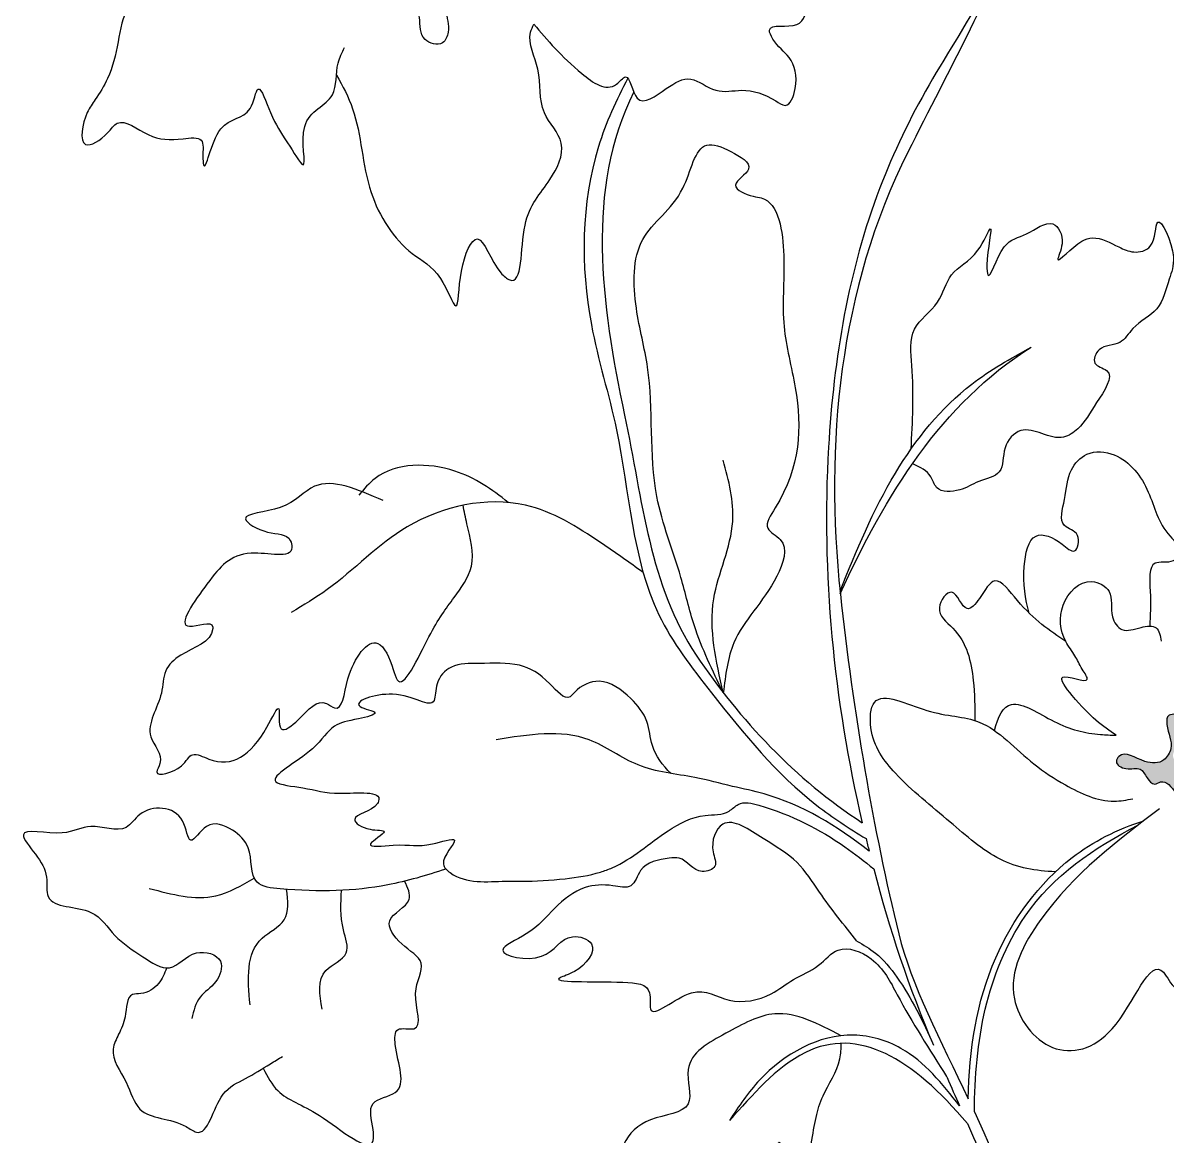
# Model space of a CAD drawing. Header units: millimetres. Extents: x 2133.42 to 2134.8, y 649.95 to 651.52.
# Drawn here: x 2133.8952 to 2134.0968, y 650.3705 to 650.5667 of the extents above; entities that cross this region are included whole.
import ezdxf

# ---------------------------------------------------------------- set-up
doc = ezdxf.new("R2010")
doc.units = ezdxf.units.MM
for name, color, linetype in [('Flor01', 210, 'Continuous'), ('Flor02', 223, 'Continuous'), ('Hojas', 74, 'Continuous'), ('Polen', 40, 'Continuous')]:
    doc.layers.add(name, color=color, linetype=linetype)

msp = doc.modelspace()

# ---------------------------------------------------------------- hatches: boundary and pattern name
at = {"layer": 'Polen'}
h = msp.add_hatch(color=256, dxfattribs=at)
edge = h.paths.add_edge_path()
edge.add_spline(control_points=[(2134.098370345051, 650.4309473231567), (2134.097534996331, 650.4320945195852), (2134.096430561998, 650.4336112551608), (2134.094391832267, 650.4322140296468), (2134.093150553739, 650.4337303666505), (2134.092146904643, 650.4357888242264), (2134.089776145033, 650.434840399632), (2134.087421295873, 650.4361538200993), (2134.089077911756, 650.4388152351914), (2134.092421675758, 650.4361611877918), (2134.096188815862, 650.4361739835172), (2134.098127313001, 650.4395376935807), (2134.096724226994, 650.4418532146576), (2134.096673200345, 650.4449600447068), (2134.098877128923, 650.4447237512147), (2134.09815614762, 650.4468743790695), (2134.09964032378, 650.4514584584069), (2134.107211400397, 650.4466615112382), (2134.112279310073, 650.4488757119223), (2134.114820996595, 650.4477114928826), (2134.115419434474, 650.4455042648955), (2134.113741748687, 650.4446232396454), (2134.111795568309, 650.4443879891282), (2134.111126727219, 650.4417606531887), (2134.112855231727, 650.4387375232425), (2134.109322502188, 650.4385653702329), (2134.110111740724, 650.4342236298253), (2134.113025508925, 650.4363785397046), (2134.112985635903, 650.4388147985848), (2134.114990882016, 650.4409169566575), (2134.116753874883, 650.442802059793), (2134.118949407703, 650.4442481813745), (2134.118791841688, 650.446693751175), (2134.117156565973, 650.4472156619133), (2134.11721679909, 650.4492300618057), (2134.120234780075, 650.4491099862577), (2134.122532616725, 650.4468476740143), (2134.120701742252, 650.4436610768844), (2134.116816546436, 650.4405888092656), (2134.121289675476, 650.4385229596484), (2134.124494111474, 650.4396624969359), (2134.125756627354, 650.4437604687423), (2134.129660337053, 650.4420112238789), (2134.131352885334, 650.4444292989581), (2134.133757861191, 650.444615525042), (2134.136566979811, 650.4432049882009), (2134.135588113803, 650.4403102203572), (2134.134387369094, 650.4384201964046), (2134.131924261609, 650.4381541478615), (2134.131068797344, 650.441434689107), (2134.126559457618, 650.4412242245744), (2134.12518814894, 650.4378960067237), (2134.1232828403, 650.4362475583638), (2134.121970003894, 650.4341465903395), (2134.119331830248, 650.4348841041135), (2134.119057066585, 650.4319768628828), (2134.116579326418, 650.432215736566), (2134.117214227643, 650.4292390484176), (2134.113845382592, 650.4297603061652), (2134.112528210746, 650.4312066415362), (2134.111251793432, 650.4330055712599), (2134.108959267583, 650.4321158944837), (2134.107546477567, 650.4286748365053), (2134.10742930722, 650.4322462863814), (2134.102836219747, 650.4342323329299), (2134.104149071325, 650.4300593826481), (2134.101370514857, 650.4294940270369), (2134.099834869116, 650.4303700024236), (2134.098711882017, 650.4308126880377), (2134.098370345051, 650.4309473231567)], knot_values=[0, 0, 0, 0, 0.003371488317455077, 0.004457524576265608, 0.006169818014565558, 0.008137546709673047, 0.01065144792852713, 0.01277259110402362, 0.01375755156126845, 0.01840206262066388, 0.02174387624145738, 0.02408890901414512, 0.02838961373134969, 0.03006653069454374, 0.03117302740439819, 0.0331915753341682, 0.0346097155726545, 0.04516805863741619, 0.04852080260624166, 0.05101215773116627, 0.05255515996680567, 0.05415916795628751, 0.05585083324809297, 0.05811167102859818, 0.06115675271093528, 0.06293401311162143, 0.06585338569897013, 0.06802209245980878, 0.07037335136173922, 0.07305970025536193, 0.07617551573676934, 0.07837207829702975, 0.08048501364093996, 0.08181691268319641, 0.08275518793337427, 0.08538201940302942, 0.08813984134480762, 0.0911162932554805, 0.09534197601960848, 0.09876772493536912, 0.1013732371633334, 0.1052117045649992, 0.1085371476041092, 0.1107043058975503, 0.1129633692664381, 0.1153299990403018, 0.1186883616745174, 0.120177108576016, 0.122061800919607, 0.1244753114905321, 0.1285233498099, 0.1315129411505326, 0.1346383602869319, 0.136272617203848, 0.1382452834888522, 0.1408167314008593, 0.1420972920599039, 0.1438829361214914, 0.1467025956307846, 0.1484421538039859, 0.1503325324623435, 0.1523455252605972, 0.1550183971785881, 0.1563668749300991, 0.1602444798076082, 0.1627248851387841, 0.1644846535389336, 0.1669984009217364, 0.1680970476806191, 0.1680970476806191, 0.1680970476806191, 0.1680970476806191], degree=3, periodic=0)
h.paths.add_polyline_path([(2134.100480328553, 650.4457120641995, -1), (2134.102990300318, 650.4457120641995, -1)], flags=16)
h.paths.add_polyline_path([(2134.097853764968, 650.4375937740662, -1), (2134.100756820022, 650.4375937740662, -1)], flags=16)
h.paths.add_polyline_path([(2134.098405338241, 650.4333140212655, -1), (2134.100205246749, 650.4333140212655, -1)], flags=16)
h.paths.add_polyline_path([(2134.121433530127, 650.4366561155587, -1), (2134.118692661023, 650.4366561155587, -1)], flags=16)
h.paths.add_polyline_path([(2134.134895247592, 650.4418154832241, -1), (2134.132119194549, 650.4418154832241, -1)], flags=16)

# ---------------------------------------------------------------- linework, layer by layer
at = {"layer": 'Flor01'}
for points in [[(2133.985259282683, 650.566471420474), (2133.993708738127, 650.5577789078891), (2133.999809247371, 650.5559120041769), (2134.001383571285, 650.5571893599608), (2134.003449893843, 650.5534555408999), (2134.008566438411, 650.5551259363938), (2134.012895837328, 650.5567963318875), (2134.017323662064, 650.5548311566113), (2134.021849847394, 650.5548311566113), (2134.027851963431, 650.5529642528992), (2134.029524680552, 650.552178185116), (2134.031295790878, 650.5551259363938), (2134.030213465609, 650.560628410876), (2134.0273599974, 650.5638709419362), (2134.026769605549, 650.5654430775026), (2134.03159100311, 650.5664256535041), (2134.033657293056, 650.57035599242), (2134.034739650938, 650.5764480264671), (2134.03252712462, 650.5791629631583), (2134.027948986894, 650.586228426795), (2134.026561665514, 650.5892762765919), (2134.022122263188, 650.5917699655331), (2134.02031873561, 650.5950948957579), (2134.025868021131, 650.5953719645493), (2134.029891217259, 650.5964802746242), (2134.036134147163, 650.5956490449771), (2134.040296111303, 650.5988354291698), (2134.043625663047, 650.5999437392447), (2134.046400305808, 650.6053467435872), (2134.048620006971, 650.6090872769989), (2134.051533352517, 650.6099185066461), (2134.054446730677, 650.612966356443), (2134.052504500312, 650.6158756602077), (2134.04997135629, 650.6235976407307), (2134.04195164141, 650.6230116536194), (2134.03608356451, 650.6235976407307), (2134.043907667043, 650.6304342229706), (2134.046254917371, 650.6345361676599), (2134.039213199001, 650.6421540699272), (2134.033149509753, 650.6411774053472), (2134.029628650569, 650.6450840287572), (2134.023173736628, 650.6443027087299), (2134.020435294218, 650.6398100982086), (2134.01613205087, 650.6368801393786), (2134.014762829665, 650.6345361676599), (2134.011437550214, 650.6327781830527), (2134.011046358133, 650.6366848064627), (2134.015154021747, 650.6431307228705), (2134.011046358133, 650.6446933629252), (2134.006211884992, 650.647924958764)], [(2133.925734207172, 650.5786416271228), (2133.922205087314, 650.572968898907), (2133.914023253565, 650.569385355628), (2133.912013677502, 650.5633650150216), (2133.91014763094, 650.5569146417743), (2133.907994492764, 650.5531877697972), (2133.906559099927, 650.5508943011678), (2133.906272008315, 650.5453039815656), (2133.91014763094, 650.5473107695254), (2133.911870115389, 650.5490308651792), (2133.917324692964, 650.547024088856), (2133.923496983265, 650.5463073755456), (2133.926654893165, 650.546020694876), (2133.926941952164, 650.5431538649075), (2133.927085514277, 650.5417204499233), (2133.930099862064, 650.5480274711992), (2133.935267348027, 650.5516110144782), (2133.936702773477, 650.5550512057857), (2133.938855879039, 650.5508943011678), (2133.941870259439, 650.5455906738717), (2133.944597548227, 650.5417204499233), (2133.944884639839, 650.5484575038402), (2133.949765034189, 650.5540478118057), (2133.950769838527, 650.559638131408), (2133.951918139751, 650.5623616210416)], [(2134.095485209687, 650.4282093924322), (2134.074549013887, 650.4086961507918), (2134.069896518684, 650.3947581243733), (2134.076642633467, 650.3861630106031), (2134.087110731367, 650.3894152117249), (2134.096183061139, 650.3994041293006), (2134.098276680719, 650.3966165216896), (2134.105255423523, 650.4019594343379), (2134.106651159039, 650.4082315456443), (2134.107116415082, 650.410322257171), (2134.109907918727, 650.4033532381434), (2134.111536282264, 650.3996364318742), (2134.111303654242, 650.3973134294106), (2134.114095157886, 650.3945258217996), (2134.11711925694, 650.3945258217996), (2134.11921287652, 650.3961519281788), (2134.121771752143, 650.393132017994), (2134.124795883808, 650.3889506065775), (2134.133402957537, 650.3819815991866), (2134.140614328363, 650.37989088766), (2134.144801567523, 650.3775678851964), (2134.143871055438, 650.3889506065775), (2134.144103683459, 650.3980103254951), (2134.142010063879, 650.4017271317642), (2134.141544807836, 650.4070700444125), (2134.143638427416, 650.413342155719), (2134.151547682307, 650.4089284533654), (2134.163644143744, 650.4061408457544), (2134.181323579857, 650.4126452596346), (2134.18388245548, 650.41612976333), (2134.178532076213, 650.4210080824677), (2134.172018622064, 650.4221695836995), (2134.16503987926, 650.4224018746365), (2134.158526392498, 650.4214726759784)]]:
    msp.add_spline(points, degree=3, dxfattribs=at)
for points, knots in [([(2133.950466493946, 650.5574864870651), (2133.951618989081, 650.5555851093325), (2133.954913802567, 650.549199958026), (2133.954985196564, 650.5373325859695), (2133.961904831239, 650.5265064242511), (2133.968844722568, 650.5232132264979), (2133.972110069454, 650.5138184406441), (2133.971858987945, 650.5233618293058), (2133.975637367777, 650.531791867194), (2133.9778781134, 650.5238183756962), (2133.983409704526, 650.5191777907826), (2133.982420687729, 650.5329295495425), (2133.987743251467, 650.5377258265186), (2133.991597883924, 650.5456393088577), (2133.985698601088, 650.551067683673), (2133.986978683, 650.5582306241587), (2133.983850916421, 650.5634844374341), (2133.985037540274, 650.5660011302988), (2133.985259282683, 650.566471420474)], [0.006258853398581656, 0.006258853398581656, 0.006258853398581656, 0.006258853398581656, 0.01288944297776934, 0.02798567868601176, 0.04096256231485448, 0.04759390308674582, 0.05311563432786723, 0.05929013883275784, 0.06562992098621112, 0.07286657616552161, 0.07488250446199572, 0.08488974037399452, 0.09408825745344222, 0.1007680850960754, 0.1069231964408274, 0.1146599652390137, 0.1213031409139692, 0.1228298298046469, 0.1228298298046469, 0.1228298298046469, 0.1228298298046469]), ([(2134.072524019041, 650.4626891055917), (2134.071822152433, 650.4651723487519), (2134.071100366004, 650.469768703157), (2134.07273467846, 650.4776867125322), (2134.077622813863, 650.4757438941591), (2134.080808428092, 650.4725349974802), (2134.081806651302, 650.4771135108892), (2134.077368252449, 650.4778807347697), (2134.079137321216, 650.4832850146747), (2134.079152033948, 650.4876018022832), (2134.082708860075, 650.4914873804712), (2134.089263599414, 650.4908991103584), (2134.09420978758, 650.4841556503428), (2134.095276715654, 650.4776184682041), (2134.100017183716, 650.4739198448569), (2134.097657935912, 650.4712019217556), (2134.093362729881, 650.472445202534), (2134.094011458404, 650.465620972013), (2134.093846231905, 650.4622615698269), (2134.093754918973, 650.460404985891)], [0.006103925317610065, 0.006103925317610065, 0.006103925317610065, 0.006103925317610065, 0.014044174438711, 0.01978186873103309, 0.02458709336255909, 0.02708127451059698, 0.02986435972669458, 0.03274868982083435, 0.03733322992849198, 0.04270888543075326, 0.04657082303433688, 0.05138158819061519, 0.06027186794899696, 0.06891476481678689, 0.07230704676319191, 0.07432096880120237, 0.07752084091632534, 0.08251007722195611, 0.08867378728837055, 0.08867378728837055, 0.08867378728837055, 0.08867378728837055]), ([(2134.078940931789, 650.4577069668057), (2134.07615676663, 650.4595830670349), (2134.072061266838, 650.4623428056492), (2134.066544420745, 650.4701064184693), (2134.064213944462, 650.4657163660869), (2134.061140298095, 650.4619488798702), (2134.059265332159, 650.468377086653), (2134.055402117788, 650.4628978682066), (2134.061211916409, 650.4589615550188), (2134.062855470719, 650.4517758278547), (2134.06296149447, 650.4461240758237), (2134.062932855006, 650.4437754331786)], [0, 0, 0, 0, 0.01115505406951733, 0.0164090558596164, 0.02050602575994239, 0.02332938758475082, 0.02729283198459908, 0.03076390875785685, 0.03507363975887216, 0.04496894253780927, 0.05202899017150381, 0.05202899017150381, 0.05202899017150381, 0.05202899017150381]), ([(2134.077158025403, 650.4171275585709), (2134.07369010111, 650.4172211576977), (2134.06692383366, 650.4184707048181), (2134.058120402153, 650.4264766947606), (2134.049476643115, 650.4332019646953), (2134.04419432476, 650.4403436143158), (2134.044740480846, 650.4499668103452), (2134.055156188513, 650.4443310524822), (2134.064827796073, 650.4447423176169), (2134.071792681562, 650.4368361201188), (2134.079414150676, 650.4319428821759), (2134.085589221282, 650.4290283229899), (2134.089694084637, 650.4297749594249), (2134.090790089386, 650.4299743124868)], [0.01441116406965601, 0.01441116406965601, 0.01441116406965601, 0.01441116406965601, 0.02482597928021665, 0.03581452261088091, 0.04873499663564198, 0.05781044978629197, 0.06235841389698502, 0.07169905916079783, 0.08115357494074622, 0.09329048441504714, 0.09994344630016033, 0.1090228114961442, 0.1123300547648508, 0.1123300547648508, 0.1123300547648508, 0.1123300547648508])]:
    msp.add_open_spline(points, degree=3, knots=knots, dxfattribs=at)
at = {"layer": 'Flor02'}
for points, knots in [([(2133.979299217606, 650.590435226817), (2133.978586279353, 650.5899379631288), (2133.977083052274, 650.588559982007), (2133.976303804201, 650.5856989202085), (2133.978132953785, 650.5822704570364), (2133.974876035703, 650.5826609775545), (2133.973984765819, 650.5785302747939), (2133.975045623327, 650.5756249211685), (2133.974692822222, 650.5703898750761), (2133.971581054808, 650.5713521582943), (2133.97091406588, 650.5755102037698), (2133.969242743046, 650.5684826758586), (2133.970642042043, 650.5659559361303), (2133.969297467965, 650.5623737806237), (2133.964985193086, 650.5635343859907), (2133.965433915889, 650.5677667459777), (2133.964404288724, 650.570151129137), (2133.963898336097, 650.5713228007519)], [0.003667329653491425, 0.003667329653491425, 0.003667329653491425, 0.003667329653491425, 0.006278451227627845, 0.009996105447754953, 0.01231152612749569, 0.01426261130063466, 0.01657001871609127, 0.02273185866337515, 0.02583856685779588, 0.02794271810658686, 0.0300283528889103, 0.03455198152403674, 0.03872809321536266, 0.04085817894565179, 0.04399395130349273, 0.04798735387614851, 0.05184561387410647, 0.05184561387410647, 0.05184561387410647, 0.05184561387410647]), ([(2134.066371120789, 650.4420128183968), (2134.067013371033, 650.4444551126255), (2134.069001066569, 650.4486501228001), (2134.077268136234, 650.4427862732724), (2134.08312349917, 650.4413398761546), (2134.086898167617, 650.4412000042558), (2134.08781627947, 650.4411659832416)], [0.003886181804956802, 0.003886181804956802, 0.003886181804956802, 0.003886181804956802, 0.01029964599929251, 0.01836416990639312, 0.02687857209197148, 0.02961514436627188, 0.02961514436627188, 0.02961514436627188, 0.02961514436627188])]:
    msp.add_open_spline(points, degree=3, knots=knots, dxfattribs=at)
msp.add_spline([(2134.08781627947, 650.4411659832416), (2134.080084178009, 650.44817979176), (2134.078408069144, 650.4514288626212), (2134.082746240939, 650.4510350432553), (2134.081858875758, 650.4528072594935), (2134.080577155041, 650.4551702338722), (2134.078940931789, 650.4577069668057), (2134.078506658028, 650.4641298193606), (2134.083534984623, 650.4682650099775), (2134.086591403088, 650.4664927821026), (2134.087182969005, 650.4620622182338), (2134.08885907787, 650.4597977132423), (2134.092211262987, 650.4601915326083), (2134.094873325917, 650.4600930748576), (2134.095760658484, 650.4577301121155)], degree=3, dxfattribs=at)
at = {"layer": 'Hojas'}
msp.add_arc((2134.255535065352, 650.471460468991), 0.2171746126746599, 194.355762872881, 203.006885900986, dxfattribs=at)
for points, knots in [([(2134.087462429192, 650.6140418860566), (2134.083437322091, 650.6084280569224), (2134.074364529525, 650.5957742054917), (2134.066867732399, 650.5745060434951), (2134.054493511248, 650.5560919265687), (2134.041800055522, 650.5298353655174), (2134.034347392387, 650.4854054143681), (2134.038059785134, 650.4473533278893), (2134.043098796484, 650.4257534879692)], [0, 0, 0, 0, 0.02064094070792343, 0.04652571192832653, 0.06688853250395976, 0.08699937447358806, 0.1335918552871966, 0.1998469333851688, 0.1998469333851688, 0.1998469333851688, 0.1998469333851688]), ([(2134.071510635417, 650.5871203954072), (2134.066238619972, 650.5725465464593), (2134.058510790805, 650.5586790265426), (2134.039003938256, 650.519703435739), (2134.03644210828, 650.4923227477091), (2134.041450970349, 650.4453837088479), (2134.045128480534, 650.4241216055227), (2134.05171939553, 650.3972222799888), (2134.05691112723, 650.3873754572171), (2134.061787758363, 650.3770861170625)], [0.03123102770454001, 0.03123102770454001, 0.03123102770454001, 0.03123102770454001, 0.07986174578291312, 0.07986174578291312, 0.1597234915658262, 0.1597234915658262, 0.2225916400918205, 0.2225916400918205, 0.2540914248205018, 0.2540914248205018, 0.2540914248205018, 0.2540914248205018]), ([(2134.001829708811, 650.5569837398958), (2133.999755269326, 650.5530914174243), (2133.993621491551, 650.5396101124277), (2133.993366017203, 650.5171663027903), (2134.001893015579, 650.4907320117546), (2134.002703544649, 650.4664781085454), (2134.018717753282, 650.4457871112384), (2134.030198436509, 650.4315744759167), (2134.040792286695, 650.4248016249912), (2134.043768061845, 650.4229573538192)], [0.01302267293323106, 0.01302267293323106, 0.01302267293323106, 0.01302267293323106, 0.02622050382931296, 0.05761534016395663, 0.07666386102517847, 0.110102845345723, 0.1267031357424525, 0.1538787526267744, 0.1643357182675709, 0.1643357182675709, 0.1643357182675709, 0.1643357182675709]), ([(2134.002838873446, 650.5545659719832), (2133.994355334447, 650.5372800744656), (2133.997067918689, 650.5173918167258), (2134.004400622073, 650.4825410419652), (2134.005652692592, 650.4675358585197), (2134.021528320181, 650.4438553530634), (2134.031370333147, 650.433410620176), (2134.043098796484, 650.4257534879692)], [0.01473230777731626, 0.01473230777731626, 0.01473230777731626, 0.01473230777731626, 0.07449237916302498, 0.07449237916302498, 0.1198170722182666, 0.1198170722182666, 0.1622729488378316, 0.1622729488378316, 0.1622729488378316, 0.1622729488378316]), ([(2133.980713230305, 650.4822037899909), (2133.977893295523, 650.4844958576952), (2133.971073144792, 650.4892530158205), (2133.959296235067, 650.489259178992), (2133.955325177028, 650.4845431956736), (2133.954423921526, 650.4834728748998)], [0.003494794735561975, 0.003494794735561975, 0.003494794735561975, 0.003494794735561975, 0.01436897597216035, 0.02845300447652369, 0.03258789850510239, 0.03258789850510239, 0.03258789850510239, 0.03258789850510239]), ([(2134.004501163189, 650.4698596322633), (2134.002061053129, 650.4716344855634), (2133.995504766096, 650.4762617421712), (2133.982411187932, 650.4845038026382), (2133.962513441167, 650.4800802618391), (2133.951970029867, 650.4684559114461), (2133.944666664227, 650.4641065554998), (2133.942520756917, 650.4628286084308)], [0.02069262037512043, 0.02069262037512043, 0.02069262037512043, 0.02069262037512043, 0.02971136035919327, 0.0445521926045276, 0.06571231318660381, 0.08366358184525291, 0.09113271802430783, 0.09113271802430783, 0.09113271802430783, 0.09113271802430783]), ([(2134.009418856217, 650.4344405314358), (2134.007935223243, 650.4358897698322), (2134.005837235707, 650.4386067609495), (2134.005543013856, 650.4439917020403), (2134.002208939699, 650.448086163028), (2133.997387546367, 650.4517033660367), (2133.993206706772, 650.4498237391771), (2133.990956380916, 650.4468920451166), (2133.98733530735, 650.4514423551182), (2133.982752602168, 650.4541619215394), (2133.976371800157, 650.4537383960909), (2133.97083586324, 650.4539414688643), (2133.967853565843, 650.450824906623), (2133.968073908735, 650.4448021180169), (2133.961940969981, 650.4502365533757), (2133.951468893741, 650.446499515638), (2133.959019829859, 650.4451408954658), (2133.953266950341, 650.4438003706912), (2133.949570912042, 650.4431962199649), (2133.94661480472, 650.4378715327151), (2133.936106227805, 650.4327520204446), (2133.946012416536, 650.4319404483439), (2133.949680269216, 650.4303668664757), (2133.958910106948, 650.4315862379535), (2133.957032275749, 650.4277367170922), (2133.951774301967, 650.4269763785875), (2133.955890003821, 650.4242257035429), (2133.960529386367, 650.4246731754547), (2133.95414391434, 650.4210752034747), (2133.963017595492, 650.4223123561057), (2133.965230964133, 650.4210710169464), (2133.97353649435, 650.4239926536998), (2133.968113630388, 650.4190474091673), (2133.972718322158, 650.4148078984203), (2133.977931392009, 650.4155351082132), (2133.984679648428, 650.415410420854), (2133.990300691525, 650.4157229618055), (2133.99569977508, 650.4165597364855), (2134.002108002605, 650.4188850424447), (2134.007321084718, 650.4237876713079), (2134.014312738403, 650.4274695141895), (2134.019176445503, 650.4269886356269), (2134.021573176389, 650.429705554889), (2134.029759073217, 650.4276793457099), (2134.037398924751, 650.4236569697564), (2134.043475254642, 650.4189819484343), (2134.045141755632, 650.4176137642115)], [0.004224692942392296, 0.004224692942392296, 0.004224692942392296, 0.004224692942392296, 0.01027449575090291, 0.01463013343596922, 0.01955319905565472, 0.02589095775352304, 0.03066950643060547, 0.03174746511765101, 0.03600801728612129, 0.04226627064631016, 0.04935666580695956, 0.05430345808059769, 0.05816521178324906, 0.06115331359301281, 0.06853475632041023, 0.07463801298546288, 0.07743859308118047, 0.08054004978333289, 0.0849356385476681, 0.09049339018261882, 0.09918460135799753, 0.1040455410074909, 0.1106883852353564, 0.1176183589121894, 0.1180996356268426, 0.1229694052918879, 0.1261658969803301, 0.1286809192729351, 0.1318821143351513, 0.1358741306443254, 0.1427726104985726, 0.146704454969978, 0.1513267936960741, 0.1532433218827081, 0.1631623479214966, 0.1658557518759779, 0.1736246653542091, 0.1799844476364538, 0.1821655714518065, 0.1939706099208024, 0.2010330856326078, 0.2053367349702084, 0.2073351014848933, 0.2109817624823562, 0.2278019337734554, 0.2343088294404902, 0.2343088294404902, 0.2343088294404902, 0.2343088294404902]), ([(2134.044315739113, 650.4207683035072), (2134.038609954013, 650.4252043743463), (2134.030991680624, 650.429929078978), (2134.019873124588, 650.4321976388578), (2134.012583314739, 650.4341792188197), (2134.00349283384, 650.4349364700316), (2133.993396752606, 650.4427978059318), (2133.984311322803, 650.4413014947053), (2133.978604810231, 650.440361669181)], [0.01363963501582258, 0.01363963501582258, 0.01363963501582258, 0.01363963501582258, 0.03494841699801908, 0.04064519535758146, 0.04747119321411998, 0.05768563604999187, 0.06739525556269199, 0.0837934275406178, 0.0837934275406178, 0.0837934275406178, 0.0837934275406178]), ([(2133.969758986944, 650.4176083499395), (2133.966327385543, 650.4164531604171), (2133.956898367062, 650.4137308414089), (2133.946304844222, 650.4134904337509), (2133.934925206259, 650.4146664887736), (2133.935973467183, 650.4212139550425), (2133.932291184524, 650.4247226186999), (2133.927691978362, 650.4265841372186), (2133.924386229387, 650.4207769958167), (2133.923773358981, 650.4287861990463), (2133.916309351521, 650.4289065784627), (2133.91315579709, 650.4234415043787), (2133.907113324582, 650.4261234228491), (2133.902477562974, 650.4229292463082), (2133.893124381201, 650.4254487928185), (2133.897883937228, 650.4198268062217), (2133.899777403713, 650.4167999885631), (2133.898894853131, 650.4104371827918), (2133.907653608007, 650.4115303517937), (2133.911261990836, 650.4054177841455), (2133.915844414933, 650.4025408548634), (2133.921420775211, 650.3987022587469), (2133.924928049788, 650.4038974857), (2133.931134930172, 650.4021223173503), (2133.929477810052, 650.3972386826606), (2133.926011139974, 650.3953130965853), (2133.925331527443, 650.3926173088021), (2133.924987231048, 650.3912516041237)], [0.01105120062112572, 0.01105120062112572, 0.01105120062112572, 0.01105120062112572, 0.02185624728709548, 0.04082519159905088, 0.04503217210875753, 0.05132146024512822, 0.05547319800456608, 0.06008259878405574, 0.06377514342307573, 0.06749420360944515, 0.07507690378643178, 0.07841861967418784, 0.08461365921987803, 0.0897925768841129, 0.09664511296119166, 0.1006661463095682, 0.1051803524983533, 0.1086134785414827, 0.1166043424007269, 0.1224786607422244, 0.128636133695063, 0.1337499005523985, 0.139145890565339, 0.1436291358210433, 0.1473010533805288, 0.151216411284865, 0.1552366282078501, 0.1552366282078501, 0.1552366282078501, 0.1552366282078501]), ([(2134.061787758364, 650.377086117063), (2134.061968168951, 650.3857401320962), (2134.064241884495, 650.4013878936566), (2134.077149540813, 650.4191349676894), (2134.088004250768, 650.4246121643317), (2134.09269843946, 650.4261019969662)], [0.02267377486420133, 0.02267377486420133, 0.02267377486420133, 0.02267377486420133, 0.04835475972643281, 0.07055015003698095, 0.08461737295506339, 0.08461737295506339, 0.08461737295506339, 0.08461737295506339]), ([(2134.062864987705, 650.37479234713), (2134.062947658916, 650.3872785699741), (2134.064910557282, 650.3991703459643), (2134.076724192055, 650.4164961906762), (2134.083921577712, 650.4213428906888), (2134.091750430247, 650.4253775206201)], [0.02033071892390838, 0.02033071892390838, 0.02033071892390838, 0.02033071892390838, 0.05728571184721484, 0.05728571184721484, 0.08359532954099871, 0.08359532954099871, 0.08359532954099871, 0.08359532954099871]), ([(2133.93757076009, 650.3824902290551), (2133.938314941632, 650.3809636131047), (2133.940562115284, 650.3771214196479), (2133.947253717121, 650.3754248390061), (2133.957201297437, 650.3663588238868), (2133.956959544139, 650.3726798873794), (2133.9555552806, 650.3770102293109), (2133.963765839386, 650.3779134242837), (2133.960743507382, 650.3842401440085), (2133.960687415112, 650.390085446021), (2133.966402598619, 650.3883871693504), (2133.963065939102, 650.3959315410602), (2133.966916714826, 650.4011991199001), (2133.961866922421, 650.4039912343679), (2133.958112243964, 650.4090221388661), (2133.964430758393, 650.4114319147192), (2133.963043969166, 650.4143231131741), (2133.962495734987, 650.4154660798058)], [0.002650796337912798, 0.002650796337912798, 0.002650796337912798, 0.002650796337912798, 0.007511795626767371, 0.0160611038160277, 0.02648482661971166, 0.02843776013333291, 0.03299458172512396, 0.03736633493695068, 0.04582901191945427, 0.04847841736819095, 0.05125369446995143, 0.0574465436514506, 0.06290538624015142, 0.0677420097899661, 0.07232917298033358, 0.07740103160556736, 0.08071693347408557, 0.08071693347408557, 0.08071693347408557, 0.08071693347408557]), ([(2134.042177714233, 650.4048967358981), (2134.043295736802, 650.4042453290734), (2134.046065708573, 650.4026314273822), (2134.051000816991, 650.3965174759591), (2134.053826738668, 650.3907429948213), (2134.055634980021, 650.3865795625676)], [0, 0, 0, 0, 0.00385829974085723, 0.009559182130035293, 0.02313961130316626, 0.02313961130316626, 0.02313961130316626, 0.02313961130316626]), ([(2133.920524601097, 650.4001697739549), (2133.920219726466, 650.3991668830046), (2133.91929540331, 650.3971688618186), (2133.916838037647, 650.3954770084041), (2133.913420216189, 650.3957650180078), (2133.913581629807, 650.3914984228168), (2133.912236774249, 650.3887141424545), (2133.910215640482, 650.3847237372695), (2133.913697964294, 650.3805177994162), (2133.91553352755, 650.3733170724691), (2133.922050438575, 650.3738513606992), (2133.927724029707, 650.3694865443927), (2133.929150248558, 650.3782873351246), (2133.93457239539, 650.3805917882211), (2133.938094185569, 650.3828259603641), (2133.940252209096, 650.3841468801269), (2133.940958336723, 650.3845790987405)], [0.00356407987762658, 0.00356407987762658, 0.00356407987762658, 0.00356407987762658, 0.006691268864932373, 0.01026795207866411, 0.01174368778485931, 0.01586138422428442, 0.01915725258655441, 0.02193870040600894, 0.02822606646193586, 0.03354117490799504, 0.04225667197930285, 0.04429803034934287, 0.05247476504316748, 0.05726564853463567, 0.06237858588212494, 0.06486525611203985, 0.06486525611203985, 0.06486525611203985, 0.06486525611203985]), ([(2134.0393682086, 650.3882351719196), (2134.035425993734, 650.3903021141044), (2134.028499155975, 650.3939339235459), (2134.019359200701, 650.3887494799839), (2134.010704711151, 650.3842054051759), (2134.014321051219, 650.3746219302734), (2134.005376674198, 650.3742388278251), (2134.001283968847, 650.3704133838904), (2134.000198979744, 650.3661599613505), (2133.994270713598, 650.3646090008028), (2133.997233316616, 650.356896330582), (2133.998679564858, 650.352038352006), (2133.995008001268, 650.3467641685351), (2134.008075161512, 650.3567051736455), (2134.016038987459, 650.349152831871), (2134.02592914636, 650.3575135956529), (2134.027240885715, 650.3632882324777), (2134.028700591404, 650.3723954359956), (2134.028864326595, 650.3648590343372), (2134.032952179009, 650.3629364017926), (2134.034545079091, 650.3711832692009), (2134.035285210173, 650.3770528391916), (2134.039246940803, 650.3826589692047), (2134.039404198155, 650.3859655851596), (2134.039398910891, 650.3868878184168)], [0, 0, 0, 0, 0.01227673077877751, 0.02157135650837004, 0.03077222474989107, 0.03679971026353236, 0.0440088064459668, 0.0504816777957167, 0.05314075147638792, 0.05627873787068904, 0.06594837011843309, 0.07011993181098013, 0.07165042093230445, 0.08209951058976904, 0.09085761471566547, 0.1025330540279486, 0.1098655083746541, 0.1139759861265474, 0.1195252702261802, 0.1205232620031253, 0.1265742587835907, 0.1352971820659486, 0.1424812880084032, 0.1452264315422818, 0.1452264315422818, 0.1452264315422818, 0.1452264315422818]), ([(2134.061632242811, 650.3727475383265), (2134.05194678084, 650.3843104822633), (2134.042329976415, 650.3898832051411), (2134.027724863391, 650.3825941105998), (2134.023865031015, 650.3777674435066), (2134.019713994071, 650.3733090667407)], [0.001123969972574158, 0.001123969972574158, 0.001123969972574158, 0.001123969972574158, 0.03225796088983719, 0.03225796088983719, 0.05038018350740178, 0.05038018350740178, 0.05038018350740178, 0.05038018350740178]), ([(2134.057960520669, 650.3810587555045), (2134.057985566883, 650.3810010409371), (2134.058741584143, 650.379260538522), (2134.059515470566, 650.3775272533821), (2134.060261013352, 650.3758507256558)], [0.2469400549822207, 0.2469400549822207, 0.2469400549822207, 0.2469400549822207, 0.2471286874854516, 0.2526294412524998, 0.2526294412524998, 0.2526294412524998, 0.2526294412524998]), ([(2134.062864987704, 650.3747923471299), (2134.067300261432, 650.3652498744443), (2134.071259692937, 650.3553582019813), (2134.072173990591, 650.3452244499503), (2134.072194312553, 650.3449985090367), (2134.072214626257, 650.3447726600737)], [0.2564248827324689, 0.2564248827324689, 0.2564248827324689, 0.2564248827324689, 0.2854597886178148, 0.2854597886178148, 0.286122112362761, 0.286122112362761, 0.286122112362761, 0.286122112362761]), ([(2134.06163224278, 650.3727475383129), (2134.062576537034, 650.3705884450359), (2134.066440277291, 650.3614852827662), (2134.069152398624, 650.3519486368683), (2134.071218646819, 650.3446830779391)], [0.2560205388120895, 0.2560205388120895, 0.2560205388120895, 0.2560205388120895, 0.2630889710383625, 0.2857019803986352, 0.2857019803986352, 0.2857019803986352, 0.2857019803986352])]:
    msp.add_open_spline(points, degree=3, knots=knots, dxfattribs=at)
for points in [[(2134.018631039081, 650.4486792909981), (2134.020495562911, 650.4574853117728), (2134.028058794626, 650.4692118847169), (2134.02865590474, 650.4756714509228), (2134.026466533601, 650.4776590034896), (2134.027760255875, 650.481236600437), (2134.031293084005, 650.5024033178729), (2134.029328709462, 650.5131922904927), (2134.029265831735, 650.5257337668548), (2134.025316177762, 650.5358758461033), (2134.023905603363, 650.5361575695571), (2134.020802287506, 650.5381296337341), (2134.023059232634, 650.5409468799091), (2134.01995594939, 650.5440458495382), (2134.015724193582, 650.5451727433535), (2134.011492437774, 650.5375661868263), (2134.004439500556, 650.52855101303), (2134.003311027992, 650.5164368579678), (2134.005285871286, 650.5060130552655), (2134.006926301607, 650.4832461928312), (2134.011157405156, 650.4689955941825), (2134.013530126181, 650.4604871851399), (2134.018631039082, 650.4486792909981)], [(2134.051705520148, 650.4916300638926), (2134.051849665314, 650.5063286995731), (2134.052285504495, 650.5127121620457), (2134.056353380336, 650.5174997501725), (2134.058823157437, 650.522287349936), (2134.063472130444, 650.5266397154733), (2134.065651358962, 650.5304117609508), (2134.065070229183, 650.5240282984782), (2134.065215519781, 650.522287349936), (2134.068121136063, 650.5272200238962), (2134.072043721306, 650.5295412808614), (2134.076692694312, 650.5312822294036), (2134.078290793052, 650.5278003439558), (2134.077564405288, 650.5250438527643), (2134.081777539113, 650.5282355781823), (2134.083666186436, 650.5288158982419), (2134.088315192055, 650.5272200238962), (2134.090930227142, 650.5263495554434), (2134.093835843424, 650.5273651097294), (2134.09514339358, 650.5315723894333), (2134.097903719265, 650.5254790869907), (2134.0971773315, 650.5215619556799), (2134.094998102983, 650.51633912169), (2134.090784969157, 650.5128572362422), (2134.088460450041, 650.5103909050805), (2134.084828445993, 650.5090851907646), (2134.084102025617, 650.5067639337994), (2134.086135963537, 650.5054582194837), (2134.084392606813, 650.4998001512673), (2134.081051151349, 650.495157637337), (2134.078581374248, 650.4937068488247), (2134.071026752346, 650.4948674773073), (2134.068266426661, 650.4918208260858), (2134.067249457701, 650.4876135463819), (2134.063617421042, 650.4858725978397), (2134.060275965579, 650.484421820964), (2134.056208089738, 650.4848570551903), (2134.055191120778, 650.4867430779292), (2134.052033586692, 650.4890059070361)], [(2134.039188358405, 650.4665942162637), (2134.04894391858, 650.4873791026635), (2134.062398675891, 650.503054458624), (2134.072863479885, 650.5095858579106)], [(2134.01863103908, 650.4486792909996), (2134.016947504543, 650.4651902678673), (2134.020292906171, 650.4788569972761), (2134.01862018905, 650.4896385107993)], [(2133.958696149979, 650.4825454217402), (2133.946622452366, 650.4850495487622), (2133.940585603559, 650.4813397361236), (2133.934455905744, 650.4792993414997), (2133.938356640324, 650.4769807144189), (2133.942350223913, 650.4754967847088), (2133.942628868777, 650.4742910990923), (2133.93547750574, 650.4732709017803), (2133.931019546658, 650.4716014954023), (2133.927676069193, 650.4677989386114), (2133.924617172144, 650.4603770907328), (2133.928676536011, 650.4602463296237), (2133.928676536011, 650.4599847957688), (2133.923045816007, 650.4552772562021), (2133.920426867369, 650.4525311914547), (2133.919641156687, 650.4486082418157), (2133.917807918731, 650.4408931036467), (2133.919379274869, 650.4361855524432), (2133.918855478619, 650.4347471336966), (2133.923176756916, 650.4357932574793), (2133.925140968395, 650.4377547322988), (2133.928021798851, 650.436970142371), (2133.938235711584, 650.4425930446114), (2133.940330863972, 650.4458621770683), (2133.9407236867, 650.4423315107566), (2133.943735490679, 650.4439006906122), (2133.948711506136, 650.4467775281053), (2133.950151921364, 650.4459929381775), (2133.95250895557, 650.4510927727082), (2133.957746852846, 650.4573695037673), (2133.960496742393, 650.4527927253096), (2133.961151479552, 650.4509620115991), (2133.966782232169, 650.458546388659), (2133.971234451376, 650.4654769369001), (2133.974246222742, 650.4709690663948), (2133.973460544673, 650.4784226823457), (2133.972785415892, 650.4817010016776)], [(2134.042177714233, 650.4048967358981), (2134.035562312069, 650.4135477288927), (2134.031624561814, 650.4187383177075), (2134.025639176209, 650.4229851620436), (2134.018551212706, 650.4255018217447), (2134.016818618248, 650.420625806665), (2134.017133626528, 650.4181091586006), (2134.014928503344, 650.4171654141218), (2134.010833232643, 650.4195247695004), (2134.009100605573, 650.4195247695004), (2134.004060310032, 650.417322695171), (2134.002327682962, 650.4146487544207), (2133.999177502326, 650.4146487544207), (2133.994294694619, 650.4143341806856), (2133.988939358187, 650.4107164954565), (2133.983899030034, 650.4061550657486), (2133.979803759334, 650.4033238323124), (2133.986576681944, 650.4022227951477), (2133.992089538823, 650.4056831876909), (2133.995397239905, 650.4044248694771), (2133.992404547103, 650.3995488543974), (2133.989884415639, 650.3984478172327), (2134.000910096784, 650.39766136544), (2134.005635416657, 650.3957738764824), (2134.005792904491, 650.3929426430462), (2134.013038355827, 650.3957738764824), (2134.019653790604, 650.3945155466319), (2134.027056762387, 650.3956165837965), (2134.030994512642, 650.3981332318609), (2134.035404791622, 650.4006498915621), (2134.038870013151, 650.4033238323124), (2134.044697878309, 650.4017509170901), (2134.049265677736, 650.3954592911107), (2134.057960520671, 650.3810587554985)], [(2133.91749056232, 650.4141984856342), (2133.929224465828, 650.4128965299584), (2133.936001061514, 650.4160098927138)], [(2133.935254368081, 650.3936927535608), (2133.937373001777, 650.4054103197327), (2133.941284302947, 650.4086651972855), (2133.941682136886, 650.4140255045911)], [(2133.947966105034, 650.3928790370818), (2133.948617972256, 650.3997142811062), (2133.952203339814, 650.4028064200178), (2133.951714406785, 650.4068750140497), (2133.951379474163, 650.4138442257163)], [(2134.060261013352, 650.3758507256557), (2134.049924524124, 650.3859947445502), (2134.041597954197, 650.388339996301), (2134.025051556457, 650.3804514254036), (2134.019713994071, 650.3733090667408)]]:
    msp.add_spline(points, degree=3, dxfattribs=at)
for points in [[(2134.039237873048, 650.4661231847139), (2134.047165411399, 650.4834962534013), (2134.05698871419, 650.4995706563083), (2134.072863479885, 650.5095858579105)], [(2134.043768061845, 650.4229573538195), (2134.04394736735, 650.4222267631702), (2134.044129934259, 650.4214970685464), (2134.044315739113, 650.4207683035073)]]:
    msp.add_open_spline(points, degree=3, dxfattribs=at)
at = {"layer": 'Polen'}
msp.add_spline([(2134.098370345051, 650.4309473231567), (2134.0956534924, 650.432943731219), (2134.094628272369, 650.4325854036555), (2134.093295479806, 650.4336603979829), (2134.092065189679, 650.435196087541), (2134.089553374512, 650.4352984784816), (2134.087861774506, 650.4365782197801), (2134.088323116997, 650.4374484554997), (2134.092885372226, 650.4365782197801), (2134.09621736994, 650.4368341680398), (2134.097447627455, 650.4388305761022), (2134.09678124748, 650.4430793404865), (2134.097140054923, 650.4447174209853), (2134.098216542478, 650.444973369245), (2134.098374747796, 650.44698570789), (2134.09873613166, 650.4483570296752), (2134.109288305692, 650.4479961536838), (2134.112612965497, 650.4484292002188), (2134.11478123607, 650.4472022311575), (2134.115070349685, 650.4456865566485), (2134.113769387341, 650.4447482930349), (2134.112179311382, 650.4441708937761), (2134.111528846516, 650.4420056494646), (2134.11181796013, 650.4389743237199), (2134.110227884171, 650.4381804011936), (2134.110661538286, 650.4352934165361), (2134.112540695246, 650.4363760328735), (2134.113263462975, 650.4386134477285), (2134.114853506321, 650.4407786804034), (2134.117094047146, 650.4429439247148), (2134.118611820241, 650.4445317697674), (2134.118322706627, 650.4466248318987), (2134.117310857896, 650.4474909249686), (2134.117310857896, 650.4484292002188), (2134.119912782586, 650.4487900762101), (2134.121864209796, 650.4468413551662), (2134.120707820565, 650.4440987232325), (2134.11839500949, 650.4405621571359), (2134.121430555681, 650.4389743237199), (2134.123887907256, 650.4398404167898), (2134.126417561695, 650.4427274014473), (2134.1297422215, 650.4427995719909), (2134.131476805347, 650.4440987232325), (2134.133717346172, 650.4443874170436), (2134.135741076245, 650.4431604479823), (2134.135235119267, 650.4398404167898), (2134.134295540787, 650.4386856182721), (2134.132416383827, 650.4385412771849), (2134.130898610731, 650.4404178160487), (2134.12685121581, 650.4404899865923), (2134.1250443291, 650.4381082190133), (2134.123020599027, 650.435726463071), (2134.121864209796, 650.4345716645533), (2134.119912782586, 650.4342829707422), (2134.118322706627, 650.4322620791546), (2134.117094047146, 650.4319012031633), (2134.116660393031, 650.4301690170234), (2134.11384165759, 650.4300968348432), (2134.112540695246, 650.4312516333608), (2134.111167462651, 650.4325507729657), (2134.109288305692, 650.4318290326197), (2134.107625992096, 650.4297359588518), (2134.107264608231, 650.4310351100934), (2134.103795407925, 650.4327672962332), (2134.10343402406, 650.4303133581107), (2134.101771677852, 650.4297359588518), (2134.099386596527, 650.4305298813781), (2134.098370345051, 650.4309473231567)], degree=3, dxfattribs=at)

doc.saveas('drawing.dxf')
